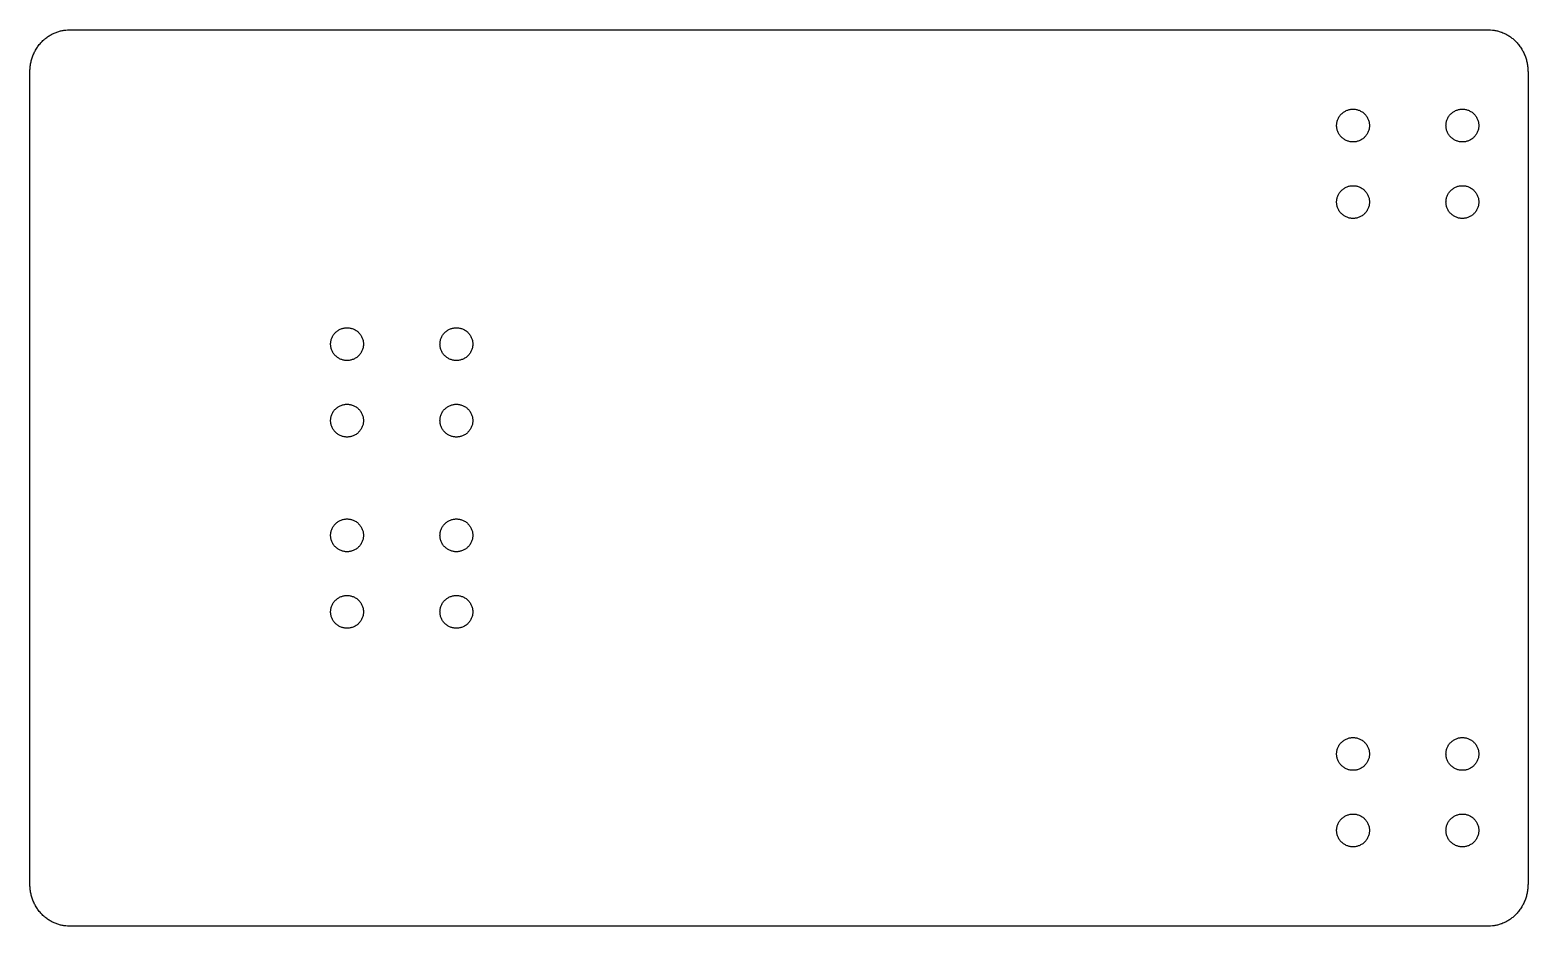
# Model space of a CAD drawing. Header units: millimetres. Extents: x -246 to -109, y -90 to -8.
import ezdxf

# ---------------------------------------------------------------- set-up
doc = ezdxf.new("R2010")
doc.units = ezdxf.units.MM
doc.layers.add('Assembly$Platform', color=7, linetype='Continuous', true_color=0x000000)

msp = doc.modelspace()

# ---------------------------------------------------------------- linework, layer by layer
at = {"layer": 'Assembly$Platform'}
for points in [[(-246.04, -11.84, -3.04), (-246.04, -8, -3.04), (-242.46, -8, -3.04)], [(-112.61, -8, -3.04), (-109.04, -8, -3.04), (-109.04, -11.84, -3.04)], [(-242.46, -90, -3.04), (-246.04, -90, -3.04), (-246.04, -86.16, -3.04)], [(-109.04, -86.16, -3.04), (-109.04, -90, -3.04), (-112.61, -90, -3.04)]]:
    msp.add_rational_spline(points, [1, 0.707106781187, 1], degree=2, dxfattribs=at)
for points in [[(-242.46, -8, -3.04), (-177.54, -8, -3.04), (-112.61, -8, -3.04)], [(-246.04, -86.16, -3.04), (-246.04, -49, -3.04), (-246.04, -11.84, -3.04)], [(-109.04, -11.84, -3.04), (-109.04, -49, -3.04), (-109.04, -86.16, -3.04)], [(-112.61, -90, -3.04), (-177.54, -90, -3.04), (-242.46, -90, -3.04)]]:
    msp.add_open_spline(points, degree=2, dxfattribs=at)
for points, knots in [([(-123.54, -16.75, -3.04), (-123.54, -15.25, -3.04), (-125.04, -15.25, -3.04), (-126.54, -15.25, -3.04), (-126.54, -16.75, -3.04), (-126.54, -18.25, -3.04), (-125.04, -18.25, -3.04), (-123.54, -18.25, -3.04), (-123.54, -16.75, -3.04)], [0, 0, 0, 2.356194, 2.356194, 4.712389, 4.712389, 7.068583, 7.068583, 9.424778, 9.424778, 9.424778]), ([(-113.54, -16.75, -3.04), (-113.54, -15.25, -3.04), (-115.04, -15.25, -3.04), (-116.54, -15.25, -3.04), (-116.54, -16.75, -3.04), (-116.54, -18.25, -3.04), (-115.04, -18.25, -3.04), (-113.54, -18.25, -3.04), (-113.54, -16.75, -3.04)], [0, 0, 0, 2.356194, 2.356194, 4.712389, 4.712389, 7.068583, 7.068583, 9.424778, 9.424778, 9.424778]), ([(-123.54, -23.75, -3.04), (-123.54, -22.25, -3.04), (-125.04, -22.25, -3.04), (-126.54, -22.25, -3.04), (-126.54, -23.75, -3.04), (-126.54, -25.25, -3.04), (-125.04, -25.25, -3.04), (-123.54, -25.25, -3.04), (-123.54, -23.75, -3.04)], [0, 0, 0, 2.356194, 2.356194, 4.712389, 4.712389, 7.068583, 7.068583, 9.424778, 9.424778, 9.424778]), ([(-113.54, -23.75, -3.04), (-113.54, -22.25, -3.04), (-115.04, -22.25, -3.04), (-116.54, -22.25, -3.04), (-116.54, -23.75, -3.04), (-116.54, -25.25, -3.04), (-115.04, -25.25, -3.04), (-113.54, -25.25, -3.04), (-113.54, -23.75, -3.04)], [0, 0, 0, 2.356194, 2.356194, 4.712389, 4.712389, 7.068583, 7.068583, 9.424778, 9.424778, 9.424778]), ([(-215.54, -36.75, -3.04), (-215.54, -35.25, -3.04), (-217.04, -35.25, -3.04), (-218.54, -35.25, -3.04), (-218.54, -36.75, -3.04), (-218.54, -38.25, -3.04), (-217.04, -38.25, -3.04), (-215.54, -38.25, -3.04), (-215.54, -36.75, -3.04)], [0, 0, 0, 2.356194, 2.356194, 4.712389, 4.712389, 7.068583, 7.068583, 9.424778, 9.424778, 9.424778]), ([(-205.54, -36.75, -3.04), (-205.54, -35.25, -3.04), (-207.04, -35.25, -3.04), (-208.54, -35.25, -3.04), (-208.54, -36.75, -3.04), (-208.54, -38.25, -3.04), (-207.04, -38.25, -3.04), (-205.54, -38.25, -3.04), (-205.54, -36.75, -3.04)], [0, 0, 0, 2.356194, 2.356194, 4.712389, 4.712389, 7.068583, 7.068583, 9.424778, 9.424778, 9.424778]), ([(-215.54, -43.75, -3.04), (-215.54, -42.25, -3.04), (-217.04, -42.25, -3.04), (-218.54, -42.25, -3.04), (-218.54, -43.75, -3.04), (-218.54, -45.25, -3.04), (-217.04, -45.25, -3.04), (-215.54, -45.25, -3.04), (-215.54, -43.75, -3.04)], [0, 0, 0, 2.356194, 2.356194, 4.712389, 4.712389, 7.068583, 7.068583, 9.424778, 9.424778, 9.424778]), ([(-205.54, -43.75, -3.04), (-205.54, -42.25, -3.04), (-207.04, -42.25, -3.04), (-208.54, -42.25, -3.04), (-208.54, -43.75, -3.04), (-208.54, -45.25, -3.04), (-207.04, -45.25, -3.04), (-205.54, -45.25, -3.04), (-205.54, -43.75, -3.04)], [0, 0, 0, 2.356194, 2.356194, 4.712389, 4.712389, 7.068583, 7.068583, 9.424778, 9.424778, 9.424778]), ([(-215.54, -54.25, -3.04), (-215.54, -52.75, -3.04), (-217.04, -52.75, -3.04), (-218.54, -52.75, -3.04), (-218.54, -54.25, -3.04), (-218.54, -55.75, -3.04), (-217.04, -55.75, -3.04), (-215.54, -55.75, -3.04), (-215.54, -54.25, -3.04)], [-9.424778, -9.424778, -9.424778, -7.068583, -7.068583, -4.712389, -4.712389, -2.356194, -2.356194, 0, 0, 0]), ([(-205.54, -54.25, -3.04), (-205.54, -52.75, -3.04), (-207.04, -52.75, -3.04), (-208.54, -52.75, -3.04), (-208.54, -54.25, -3.04), (-208.54, -55.75, -3.04), (-207.04, -55.75, -3.04), (-205.54, -55.75, -3.04), (-205.54, -54.25, -3.04)], [-9.424778, -9.424778, -9.424778, -7.068583, -7.068583, -4.712389, -4.712389, -2.356194, -2.356194, 0, 0, 0]), ([(-215.54, -61.25, -3.04), (-215.54, -59.75, -3.04), (-217.04, -59.75, -3.04), (-218.54, -59.75, -3.04), (-218.54, -61.25, -3.04), (-218.54, -62.75, -3.04), (-217.04, -62.75, -3.04), (-215.54, -62.75, -3.04), (-215.54, -61.25, -3.04)], [-9.424778, -9.424778, -9.424778, -7.068583, -7.068583, -4.712389, -4.712389, -2.356194, -2.356194, 0, 0, 0]), ([(-205.54, -61.25, -3.04), (-205.54, -59.75, -3.04), (-207.04, -59.75, -3.04), (-208.54, -59.75, -3.04), (-208.54, -61.25, -3.04), (-208.54, -62.75, -3.04), (-207.04, -62.75, -3.04), (-205.54, -62.75, -3.04), (-205.54, -61.25, -3.04)], [-9.424778, -9.424778, -9.424778, -7.068583, -7.068583, -4.712389, -4.712389, -2.356194, -2.356194, 0, 0, 0]), ([(-123.54, -74.25, -3.04), (-123.54, -72.75, -3.04), (-125.04, -72.75, -3.04), (-126.54, -72.75, -3.04), (-126.54, -74.25, -3.04), (-126.54, -75.75, -3.04), (-125.04, -75.75, -3.04), (-123.54, -75.75, -3.04), (-123.54, -74.25, -3.04)], [-9.424778, -9.424778, -9.424778, -7.068583, -7.068583, -4.712389, -4.712389, -2.356194, -2.356194, 0, 0, 0]), ([(-113.54, -74.25, -3.04), (-113.54, -72.75, -3.04), (-115.04, -72.75, -3.04), (-116.54, -72.75, -3.04), (-116.54, -74.25, -3.04), (-116.54, -75.75, -3.04), (-115.04, -75.75, -3.04), (-113.54, -75.75, -3.04), (-113.54, -74.25, -3.04)], [-9.424778, -9.424778, -9.424778, -7.068583, -7.068583, -4.712389, -4.712389, -2.356194, -2.356194, 0, 0, 0]), ([(-123.54, -81.25, -3.04), (-123.54, -79.75, -3.04), (-125.04, -79.75, -3.04), (-126.54, -79.75, -3.04), (-126.54, -81.25, -3.04), (-126.54, -82.75, -3.04), (-125.04, -82.75, -3.04), (-123.54, -82.75, -3.04), (-123.54, -81.25, -3.04)], [-9.424778, -9.424778, -9.424778, -7.068583, -7.068583, -4.712389, -4.712389, -2.356194, -2.356194, 0, 0, 0]), ([(-113.54, -81.25, -3.04), (-113.54, -79.75, -3.04), (-115.04, -79.75, -3.04), (-116.54, -79.75, -3.04), (-116.54, -81.25, -3.04), (-116.54, -82.75, -3.04), (-115.04, -82.75, -3.04), (-113.54, -82.75, -3.04), (-113.54, -81.25, -3.04)], [-9.424778, -9.424778, -9.424778, -7.068583, -7.068583, -4.712389, -4.712389, -2.356194, -2.356194, 0, 0, 0])]:
    msp.add_rational_spline(points, [1, 0.707106781187, 1, 0.707106781187, 1, 0.707106781187, 1, 0.707106781187, 1], degree=2, knots=knots, dxfattribs=at)

doc.saveas('drawing.dxf')
